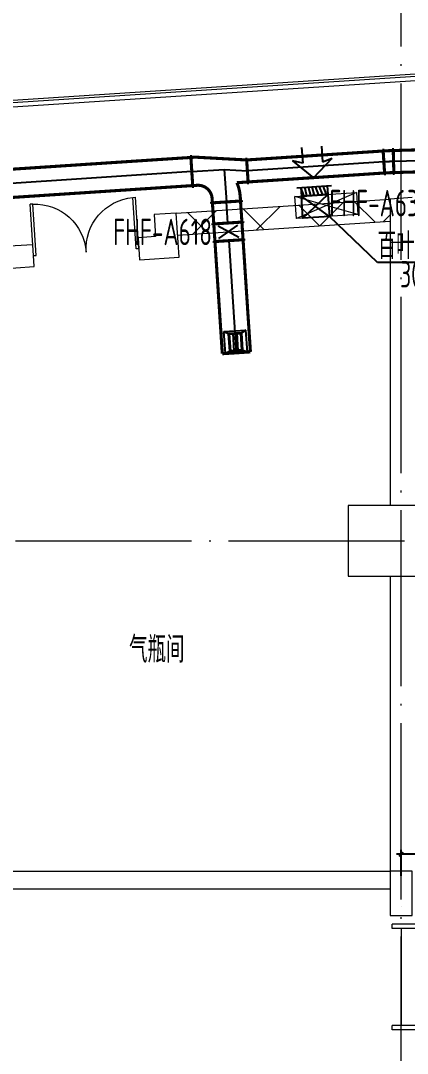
# Model space of a CAD drawing. Extents: x 4 to 13611208, y -605838 to 574722.
# Drawn here: x 13279078 to 13283469, y -14776 to -3057 of the extents above; entities that cross this region are included whole.
import ezdxf

# ---------------------------------------------------------------- set-up
doc = ezdxf.new("R2010")
doc.units = 0
doc.header["$LTSCALE"] = 1000
doc.header["$MEASUREMENT"] = 0
doc.linetypes.add('CENTER2', pattern=[28.575000000000003, 19.05, -3.175, 3.175, -3.175])
doc.linetypes.add('DOTE', pattern=[2.4200000000000004, 2, -0.2, 0.02, -0.2])
for name, color, linetype in [('DUCT-X-P中心线', 5, 'CENTER2'), ('DUCT-X-P标注', 7, 'Continuous'), ('DUCT-X-P法兰', 2, 'Continuous'), ('DUCT-X-P管', 31, 'Continuous'), ('DUCT-X-P管端线', 2, 'Continuous'), ('DUCT-X-P阀门', 7, 'Continuous'), ('DUCT-X-P风口', 7, 'Continuous'), ('DUCT-X-S标注', 7, 'Continuous'), ('DUCT-X-S风口', 7, 'Continuous')]:
    doc.layers.add(name, color=color, linetype=linetype)
doc.layers.add('建筑底图', color=8, linetype='Continuous', lineweight=13)
doc.styles.add('67', font='gbenor.shx', dxfattribs={"width": 0.7, "bigfont": 'hztxt.shx'})
doc.styles.add('C', font='HZTXT_E', dxfattribs={"width": 0.7, "bigfont": 'HZTXT'})
doc.styles.add('du', font='gbenor.shx', dxfattribs={"width": 0.8, "bigfont": 'hztxt.shx'})
doc.dimstyles.new('67', dxfattribs={"dimscale": 100, "dimtxt": 3, "dimasz": 0.5, "dimexe": 0.5, "dimexo": 2, "dimgap": 0.5, "dimtad": 2, "dimdec": 0, "dimrnd": 5, "dimzin": 0, "dimdsep": 46, "dimtxsty": 'du', "dimblk": 'ARCHTICK', "dimcen": 0, "dimdle": 0.5, "dimclrd": 256, "dimclre": 256, "dimclrt": 256, "dimazin": 0, "dimtfac": 1, "dimtdec": 0, "dimtix": 1, "dimtmove": 2, "dimatfit": 3, "dimfxl": 100, "dimtolj": 1, "dimtzin": 0, "dimlwd": -1, "dimlwe": -1, "dimarcsym": 0})

# ---------------------------------------------------------------- blocks, each defined once
blk = doc.blocks.new('_FZH')
blk.add_lwpolyline([(-0.5, -0.5), (0.5, -0.5), (0.5000000000000001, 0.5), (-0.4999999999999999, 0.5)], close=True)
blk = doc.blocks.new('$DorLib2D$00000002')
for p, q in [((-0.5, -5.684341886080802e-17), (-0.5000000000000007, 0.4875)), ((-0.4750000000000007, 0.4875), (-0.5000000000000007, 0.4875)), ((-0.475, -2.842170943040401e-17), (-0.4750000000000007, 0.4875)), ((0.475, -2.842170943040401e-17), (0.4750000000000007, 0.4875)), ((0.4750000000000007, 0.4875), (0.5000000000000007, 0.4875)), ((0.5, -5.684341886080802e-17), (0.5000000000000007, 0.4875)), ((-0.5, -5.684341886080802e-17), (-0.475, -2.842170943040401e-17)), ((0.5, -5.684341886080802e-17), (0.475, -2.842170943040401e-17))]:
    blk.add_line(p, q)
at = {"lineweight": 13}
for centre, start, end in [((-0.4875, -4.263256414560601e-17), 0, 88.53071641864632), ((0.4875, -4.263256414560601e-17), 91.4692835813537, 180)]:
    blk.add_arc(centre, 0.4875, start, end, dxfattribs=at)
blk = doc.blocks.new('_ArchTick')
at = {"color": 0, "linetype": 'ByBlock', "const_width": 0.4}
blk.add_lwpolyline([(-0.5, -0.5), (0.5, 0.5)], dxfattribs=at)
blk = doc.blocks.new('*D1595')
at = {"layer": 'DUCT-X-P标注', "transparency": 16777216}
for p, q in [((13286147.52962279, -12517), (13283347.36620492, -12517)), ((13283397.36620492, -12760.25933751996), (13283397.36620492, -12467)), ((13286097.52962279, -12760.25926800885), (13286097.52962279, -12467))]:
    blk.add_line(p, q, dxfattribs=at)
at = {"layer": 'DUCT-X-P标注', "transparency": 16777216, "xscale": 50, "yscale": 50, "zscale": 50, "rotation": 180}
blk.add_blockref('_ArchTick', (13283397.36620492, -12517), dxfattribs=at)
at = {"layer": 'DUCT-X-P标注', "transparency": 16777216, "xscale": 50, "yscale": 50, "zscale": 50}
blk.add_blockref('_ArchTick', (13286097.52962279, -12517), dxfattribs=at)
at = {"layer": 'DUCT-X-P标注', "transparency": 16777216, "insert": (13284747.44791386, -12317), "char_height": 300, "attachment_point": 5, "style": 'du'}
blk.add_mtext('\\A1;2700', dxfattribs=at)
blk = doc.blocks.new('$风口$00000108')
for p, q in [((-250, 135), (-190, 75)), ((-250, -135), (-250, 135)), ((250, 135), (200, 75)), ((250, 135), (250, -135)), ((200, 25), (-190, 25)), ((-250, -135), (-190, -75)), ((200, -25), (-190, -25)), ((200, -75), (250, -135)), ((250, -135), (-250, -135))]:
    blk.add_line(p, q)
at = {"linetype": 'Continuous'}
blk.add_line((250, 135), (-250, 135), dxfattribs=at)
at = {"lineweight": 40}
for p, q in [((-190, 75), (200, 75)), ((-190, -75), (-190, 75)), ((200, 75), (200, -75)), ((-190, -75), (200, -75))]:
    blk.add_line(p, q, dxfattribs=at)
blk = doc.blocks.new('$风口$00000149')
for p, q in [((99.99999999999636, 262), (100, -262)), ((407.9851033703562, 301.4002913238255), (199.6359564907216, 0)), ((372.5019101594007, 150), (407.9851033703562, 301.4002913238255)), ((0, -200.1745158910708), (0, 200.1745158910708)), ((0, 157.8206576098055), (99.99999999999636, 200.1745158910708)), ((100, 200.1745158910708), (0, 200.1745158910744)), ((0, 117.5771128083652), (99.99999999999636, 140.0305963533392)), ((552.1201320864639, 150), (372.5019101594007, 150)), ((0, 58.40819668703261), (100, 84.8240570674825)), ((-7.275957614183426e-12, 2.834382566841668), (99.99999999999272, 30.57104263107976)), ((199.6359564907216, 0), (407.9851033703562, -301.4002913238255)), ((0, -61.07829023446175), (99.99999999999636, -22.77527713169547)), ((0, -123.3638043288192), (100, -77.81317185563967)), ((100, -132.2617127367375), (0, -174.017137729641)), ((100, -200.1745158910708), (-3.637978807091713e-12, -200.1745158910708)), ((552.1201320864639, -150), (372.5019101594007, -150)), ((372.5019101594007, -150), (407.9851033703562, -301.4002913238255))]:
    blk.add_line(p, q)

msp = doc.modelspace()

# ---------------------------------------------------------------- hatches: boundary and pattern name
at = {"layer": '建筑底图'}
h = msp.add_hatch(dxfattribs=at)
h.set_pattern_fill('ANSI37', color=8, scale=300, style=0)
h.set_pattern_definition([(45, (0, 0), (-336.7596045400932, 336.7596045400933), []), (135, (0, 0), (-336.7596045400933, -336.7596045400932), [])])
h.paths.add_polyline_path([(13283272.36620492, -5332.462537794358), (13283272.36620492, -5081.924201360553), (13280843.55262779, -5241.401816599178), (13280859.9325328, -5490.864636899191)])

# ---------------------------------------------------------------- linework, layer by layer
at = {"layer": 'DUCT-X-P中心线'}
for p, q in [((13291434.27464726, -4437.100818722897), (13283312.36110681, -4655.515825382366)), ((13283202.4277955, -4660.601234792283), (13281652.58539866, -4762.364981426568)), ((13283202.72715089, -4660.581578906272), (13283202.62736576, -4660.588130868276)), ((13283312.16117909, -4655.521201851134), (13283312.06121523, -4655.523890085518)), ((13281021.24676429, -4768.743755054154), (13276935.99390275, -5036.98434387658)), ((13281021.44633455, -4768.730651130147), (13281390.65130859, -4744.488391718117)), ((13281390.65130859, -4744.488391718117), (13281652.3858284, -4762.378085350576)), ((13281390.65130859, -4744.488391718117), (13281414.893568, -5113.693365762294)), ((13281430.61827681, -5353.177673229831), (13281414.90667193, -5113.892936018534)), ((13281527.33307923, -6826.125615595314), (13281443.74840866, -5553.147069982162))]:
    msp.add_line(p, q, dxfattribs=at)
msp.add_arc((13283388.13168916, -7484.257234353448), 2829.756005378707, 91.54043041829847, 93.75668877836613, dxfattribs=at)
at = {"layer": 'DUCT-X-P法兰'}
for p, q in [((13283192.69963758, -4510.916990653319), (13283212.35552368, -4810.27237500724)), ((13283316.29349452, -4805.464304290615), (13283308.22879138, -4505.572722942883)), ((13281009.22541966, -4584.134716073844), (13281033.46767918, -4953.339690110457)), ((13281662.31355658, -4912.049225565533), (13281642.65767048, -4612.693841211611)), ((13281230.29763298, -5125.91428122749), (13281599.50260695, -5101.672020553337)), ((13281246.02234179, -5365.398588695028), (13281615.22731575, -5341.156328020875)), ((13281259.13936972, -5565.168415191119), (13281628.34434368, -5540.926154516966))]:
    msp.add_line(p, q, dxfattribs=at)
at = {"layer": 'DUCT-X-P法兰', "color": 18, "true_color": 0x000000}
for p in [(13283202.4277955, -4660.601234792283, 3100), (13283202.62736576, -4660.588130868276, 3100), (13283312.16117909, -4655.521201851134, 3100), (13283312.36110681, -4655.515825382366, 3100), (13281021.24676429, -4768.743755054154, 3100), (13281021.44633455, -4768.730651130147, 3100), (13281652.3858284, -4762.378085350576, 3100), (13281652.58539866, -4762.364981426568, 3100), (13281414.893568, -5113.693365762294, 3100), (13281414.90667193, -5113.892936018534, 3100), (13281430.61827681, -5353.177673229831, 3100), (13281430.63138073, -5353.377243486071, 3100), (13281443.73530474, -5552.947499725922, 3100), (13281443.74840866, -5553.147069982162, 3100)]:
    msp.add_point(p, dxfattribs=at)
at = {"layer": 'DUCT-X-P管', "const_width": 35}
for points in [[(13291430.91435428, -4312.145993161473), (13283309.00081383, -4530.560999820941)], [(13283194.237843, -4535.869824642426), (13281644.39544616, -4637.633571276711)], [(13283210.61774801, -4785.33264494214), (13283194.237843, -4535.869824642426)], [(13283194.53719838, -4535.850168756411), (13283194.43741325, -4535.856720718415)], [(13283308.80088611, -4530.566376289708), (13283308.70092225, -4530.569064524093)], [(13283309.00081383, -4530.560999820941), (13283315.72139979, -4780.47065094379)], [(13283315.72139979, -4780.47065094379), (13291437.63494024, -4562.055644284322)], [(13281010.76362509, -4609.087550062291), (13276925.51076354, -4877.328138884718)], [(13281031.7299035, -4928.399960046016), (13281010.76362509, -4609.087550062291)], [(13281060.8557594, -4605.798465136645), (13281010.96319534, -4609.074446138285)], [(13281644.1958759, -4637.646675200719), (13281060.8557594, -4605.798465136645)], [(13281644.39544616, -4637.633571276711), (13281660.77535116, -4887.096391576425)], [(13281660.77535116, -4887.096391576425), (13283210.61774801, -4785.33264494214)], [(13283210.81731826, -4785.319541018136), (13283210.91710339, -4785.312989056132)], [(13283315.42150821, -4780.478715646944), (13283315.52147207, -4780.476027412559)], [(13276946.47704195, -5196.640548868442), (13281031.7299035, -4928.399960046016)], [(13281031.92947375, -4928.386856122009), (13281081.82203781, -4925.110875120457)], [(13281533.39797864, -4895.460079839559), (13281660.57578091, -4887.109495500433)], [(13281574.54977299, -5103.210226557344), (13281571.27379199, -5053.317662497309)], [(13281251.96138201, -5074.283940907209), (13281255.23736301, -5124.176504967244)], [(13281574.56287692, -5103.40979681362), (13281255.25046694, -5124.376075223448)], [(13281255.25046694, -5124.376075223448), (13281270.96207182, -5363.660812434745)], [(13281590.2744818, -5342.694534024918), (13281574.56287692, -5103.40979681362)], [(13281270.96207182, -5363.660812434745), (13281590.2744818, -5342.694534024918)], [(13281284.07909975, -5563.430638930875), (13281270.97517574, -5363.860382691023)], [(13281590.28758572, -5342.894104281119), (13281603.39150973, -5542.464360520971)], [(13281603.40461366, -5542.663930777378), (13281284.09220367, -5563.630209186946)], [(13281284.09220367, -5563.630209186946), (13281367.67687424, -6836.608754800098)], [(13281686.98928422, -6815.642476390531), (13281603.40461366, -5542.663930777378)], [(13281367.67687424, -6836.608754800098), (13281686.98928422, -6815.642476390531)]]:
    msp.add_lwpolyline(points, dxfattribs=at)
for points in [[(13283308.70092225, -4530.569064524094, 0.009670552810066064), (13283194.53719838, -4535.850168756424)], [(13283315.42150821, -4780.478715646944, 0.00967055280919851), (13283210.91710339, -4785.312989056136)], [(13281571.27379199, -5053.317662497309, 0.08516423318323527), (13281533.39797864, -4895.460079839573)]]:
    msp.add_lwpolyline(points, format="xyb", dxfattribs=at)
at = {"layer": 'DUCT-X-P管', "extrusion": (0, 0, -1), "const_width": 35}
msp.add_lwpolyline([(-13281081.82203781, -4925.110875120457, 0.4142135623717092), (-13281251.96138201, -5074.283940907193)], format="xyb", dxfattribs=at)
at = {"layer": 'DUCT-X-P管', "color": 18, "true_color": 0x000000}
for p in [(13283202.62736576, -4660.588130868276, 3100), (13283312.16117909, -4655.521201851134, 3100), (13281021.44633455, -4768.730651130147, 3100), (13281652.3858284, -4762.378085350576, 3100), (13281414.893568, -5113.693365762294, 3100)]:
    msp.add_point(p, dxfattribs=at)
at = {"layer": 'DUCT-X-P管端线'}
for p, q in [((13283194.43741325, -4535.856720718415), (13283210.81731826, -4785.319541018136)), ((13283308.80088611, -4530.566376289708), (13283315.52147207, -4780.476027412559)), ((13281010.96319534, -4609.074446138285), (13281031.92947375, -4928.386856122009)), ((13281660.57578091, -4887.109495500433), (13281644.1958759, -4637.646675200719)), ((13281255.23736301, -5124.176504967244), (13281574.54977299, -5103.210226557344)), ((13281590.28758572, -5342.894104281119), (13281270.97517574, -5363.860382691023)), ((13281603.39150973, -5542.464360520971), (13281284.07909975, -5563.430638930875))]:
    msp.add_line(p, q, dxfattribs=at)
at = {"layer": 'DUCT-X-P阀门'}
for p, q in [((13281553.52905963, -5515.673763846478), (13281320.83762584, -5390.650979365515)), ((13281330.04694972, -5530.426596900159), (13281544.31973575, -5375.898146311839))]:
    msp.add_line(p, q, dxfattribs=at)
at = {"layer": 'DUCT-X-S标注'}
for p, q in [((13283128.77779784, -5800.23872376131), (13282583.09710498, -5277.505099135893)), ((13285032.31411436, -5800.23872376131), (13283128.77779784, -5800.23872376131))]:
    msp.add_line(p, q, dxfattribs=at)
at = {"layer": 'DUCT-X-S风口'}
msp.add_lwpolyline([(13282267.17377725, -5048.829726987936), (13282566.79037297, -5029.156689656075), (13282583.17027798, -5278.619509955918), (13282283.55368226, -5298.292547287779)], close=True, dxfattribs=at)
for points in [[(13282283.48050927, -5297.178136567049), (13282566.79037296, -5029.156689672684)], [(13282583.17027798, -5278.619509955918), (13282267.17377725, -5048.829726990965)]]:
    msp.add_lwpolyline(points, dxfattribs=at)
at = {"layer": '建筑底图', "color": 8, "linetype": 'DOTE'}
for p, q in [((13283397.36620495, -22710.2592780806), (13283397.36620496, 3889.739490877779)), ((13119297.36620771, -8960.259810726566), (13476259.96010479, -8960.259810726682))]:
    msp.add_line(p, q, dxfattribs=at)
at = {"layer": '建筑底图', "color": 8}
for p, q in [((13273170.78383639, -4342.186552777712), (13283804.30969882, -3643.981732904387)), ((13280843.55262779, -5241.40181659905), (13283272.36620491, -5081.924201360647)), ((13283522.36620492, -5065.293690185936), (13283272.36620492, -5081.708866788715)), ((13283272.36620492, -5081.708866788715), (13283272.36620492, -5570.701930185081)), ((13283397.36620492, -5098.770446701208), (13283397.36620492, -5098.770446701208)), ((13280843.55262779, -5241.401816598656), (13280594.0898075, -5257.781721604647)), ((13280594.0898075, -5257.781721604647), (13280610.46971251, -5507.244541846833)), ((13280876.3124378, -5740.327457155592), (13280843.55262779, -5241.401816598656)), ((13283397.36620492, -5222.236188443145), (13283397.36620492, -5222.236188443145)), ((13280727.01117014, -5374.323179253367, 0.01), (13280727.01117014, -5374.323179253367, 0.01)), ((13280859.9325328, -5490.864636897504), (13283272.36620491, -5332.462537794073)), ((13283397.36620492, -5345.701930185081), (13283397.36620492, -5345.701930185081)), ((13280610.46971251, -5507.244541846833), (13280412.16369548, -5520.265455014979)), ((13280735.20112264, -5499.054589380949, 0.01), (13280735.20112264, -5499.054589380949, 0.01)), ((13279214.74215804, -5598.888999077406), (13278562.14878926, -5641.738740683352)), ((13279231.12206305, -5848.35181938063), (13279214.74215804, -5598.888999077406)), ((13280412.16369548, -5520.265455014979), (13280428.54360049, -5769.728275353482)), ((13280743.39107514, -5623.785999508531, 0.01), (13280743.39107514, -5623.785999508531, 0.01)), ((13283272.36620492, -5570.701930185081), (13283522.3662055, -5570.701930026407)), ((13283272.36620492, -5570.701930188101), (13283272.36620492, -8560.259810727437)), ((13280428.54360049, -5769.728275353482), (13280876.3124378, -5740.327457155592)), ((13278578.52869427, -5891.201561002302), (13279231.12206305, -5848.35181938063)), ((13283272.36620493, -9360.259810727437), (13283272.36620492, -12710.25928453068)), ((13278897.36620314, -12710.25963828777), (13283272.36620493, -12710.25956022174)), ((13283397.36620492, -12810.25955799059), (13283397.36620492, -12810.25955799059)), ((13278897.36620671, -12910.25963828777), (13283272.36620493, -12910.25956022182)), ((13283397.36620492, -12960.25933751996), (13283397.36620492, -12960.25933751996)), ((13283397.36620492, -13110.25911704934), (13283397.36620492, -13110.25911704934)), ((13285247.36637248, -13310.25987808383), (13283297.36637248, -13310.25976903189)), ((13283297.36636969, -13360.25976902817), (13283297.36637248, -13310.25976903189)), ((13285247.36636969, -13360.25976902712), (13283297.36635198, -13360.25976902817)), ((13283397.36636968, -13360.25976902817), (13283397.36630817, -14460.25976902817)), ((13285247.36636969, -14460.25976902712), (13283297.36637318, -14460.25976902829)), ((13283297.36637038, -14510.25976902834), (13283297.36637318, -14460.25976902829)), ((13285247.36636969, -14510.259769027), (13283297.36637038, -14510.25976902834))]:
    msp.add_line(p, q, dxfattribs=at)
at = {"layer": '建筑底图', "color": 8, "linetype": 'Continuous'}
for p, q in [((13273172.984344, -4367.095899537555), (13283805.4183387, -3668.962772469909)), ((13273177.38535919, -4416.914593057532), (13283807.63561847, -3718.924851600954))]:
    msp.add_line(p, q, dxfattribs=at)
at = {"layer": '建筑底图', "color": 8}
msp.add_lwpolyline([(13282890.88826083, -5006.756978077989), (13282907.26816582, -5256.219798379054), (13282208.77226885, -5302.083532406425), (13282192.39236386, -5052.620712105301)], close=True, dxfattribs=at)
for points in [[(13282890.88826082, -5006.756978009653), (13282208.77226884, -5302.083532326447)], [(13282907.26816582, -5256.219798284641), (13282192.39236386, -5052.620712105301)]]:
    msp.add_lwpolyline(points, dxfattribs=at)

# ---------------------------------------------------------------- block references
at = {"layer": 'DUCT-X-P风口', "xscale": 0.5, "yscale": 0.9259259259259259, "rotation": 273.75668877782}
msp.add_blockref('$风口$00000108', (13281519.14312673, -6701.394205445385, 3400), dxfattribs=at)
at = {"layer": 'DUCT-X-S风口', "yscale": 0.75, "rotation": 93.7566887718968}
msp.add_blockref('$风口$00000149', (13282416.9820751, -5038.993208322587, 3500), dxfattribs=at)
at = {"layer": '建筑底图', "color": 8, "yscale": 1200}
for name, p, xscale, zscale, rotation in [('$DorLib2D$00000002', (13279821.64287927, -5684.308637202644), -1200, -1200, 3.756688778389112), ('_FZH', (13283397.36620496, -8960.259810728545), 800, 1200, 270)]:
    msp.add_blockref(name, p, dxfattribs=dict(at, xscale=xscale, zscale=zscale, rotation=rotation))
at = {"layer": '建筑底图', "color": 8, "xscale": 249.9999967627227, "yscale": 499.9998577814549, "zscale": 499.9998577814549}
msp.add_blockref('_FZH', (13283397.36620329, -12960.25921346276), dxfattribs=at)

# ---------------------------------------------------------------- texts
at = {"layer": 'DUCT-X-P标注', "style": '67', "width": 0.75}
for s, p in [('FHF-A632', (13282583.09710498, -5277.505099135893)), ('FHF-A618', (13280127.50980573, -5604.497997171999, 2035))]:
    msp.add_text(s, height=300, dxfattribs=at).set_placement(p)
at = {"layer": 'DUCT-X-S标注', "style": 'du', "width": 0.7}
for s, p in [('百叶风口自带防火阀', (13283131.7147669, -5762.652298855969)), ('300X300(0.40)', (13283386.82507466, -6085.045171506145))]:
    msp.add_text(s, height=300, dxfattribs=at).set_placement(p)
at = {"layer": '建筑底图', "color": 8, "style": 'C', "width": 0.7}
msp.add_text('气瓶间', height=300, dxfattribs=at).set_placement((13280308.48669254, -10343.44408724997))

# ---------------------------------------------------------------- dimensions: what is measured, and where the dimension line sits
at = {"layer": 'DUCT-X-P标注'}
dim = msp.add_linear_dim(base=(13283397.36620492, -12517), p1=(13286097.52962279, -12960.25926800885), p2=(13283397.36620492, -12960.25933751996), dimstyle='67', dxfattribs=at)
dim.commit()
dim.dimension.update_dxf_attribs({"geometry": '*D1595', "text_midpoint": (13284747.44791386, -12317)})

doc.saveas('drawing.dxf')
